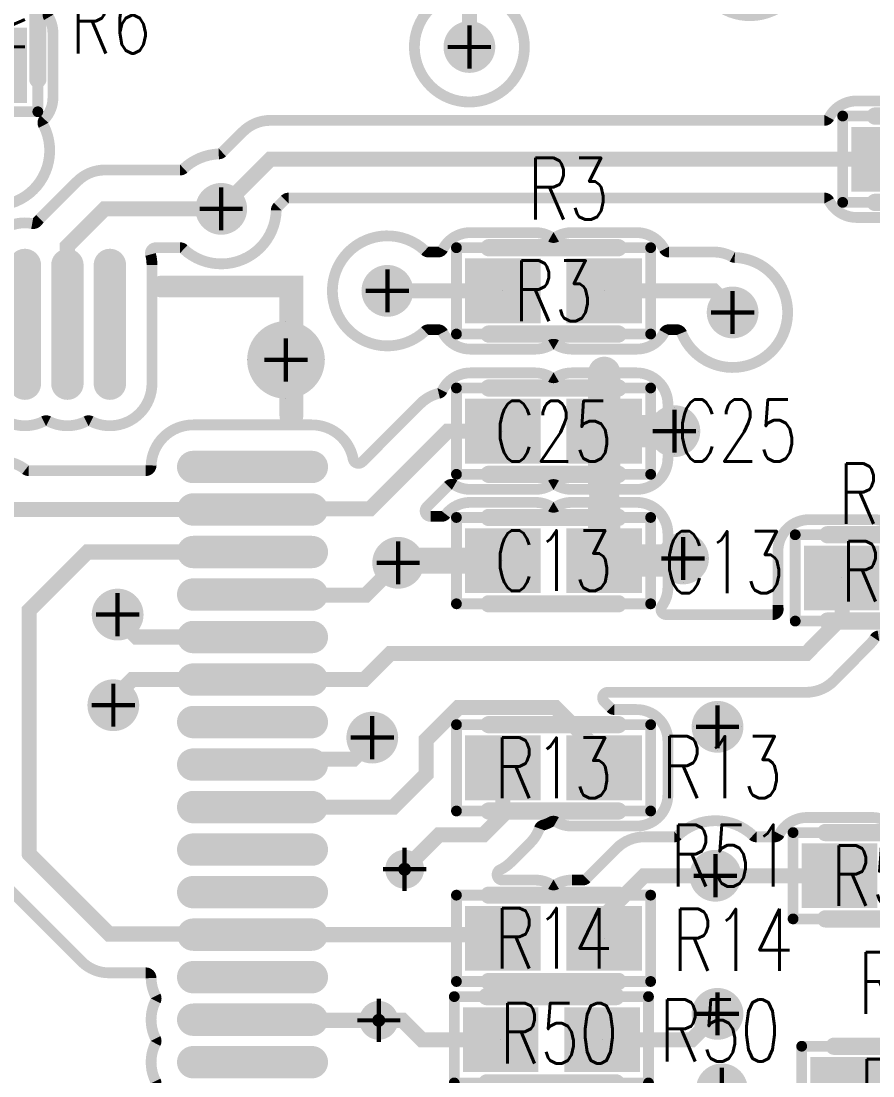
# Model space of a CAD drawing. Extents: x -0.08 to 4.16, y -0.29 to 1.7.
# Drawn here: x 1.9772 to 2.372, y 0.8682 to 1.357 of the extents above; entities that cross this region are included whole.
import ezdxf
from ezdxf.enums import TextEntityAlignment as Align

# ---------------------------------------------------------------- set-up
doc = ezdxf.new("R2010")
doc.units = 0
doc.header["$MEASUREMENT"] = 0
for name, pattern in [('SIG_0', [2, 1, 1]), ('SIG_11', [2, 1, 1]), ('SIG_32', [2, 1, 1]), ('SIG_59', [2, 1, 1]), ('SIG_69', [2, 1, 1]), ('SIG_77', [2, 1, 1]), ('SIG_80', [2, 1, 1]), ('SIG_81', [2, 1, 1]), ('SIG_82', [2, 1, 1]), ('SIG_83', [2, 1, 1]), ('SIG_85', [2, 1, 1]), ('SIG_9', [2, 1, 1]), ('SIG_91', [2, 1, 1]), ('SIG_95', [2, 1, 1]), ('SIG_98', [2, 1, 1]), ('SIG_99', [2, 1, 1])]:
    doc.linetypes.add(name, pattern=pattern)
doc.layers.get('0').update_dxf_attribs({"linetype": 'CONTINUOUS'})
for name, color, linetype in [('DRIL_NPLTE_THRU_01', 34, 'CONTINUOUS'), ('DRIL_NPLTE_THRU_02', 136, 'CONTINUOUS'), ('DRIL_NPLTE_THRU_03', 136, 'CONTINUOUS'), ('DRIL_NPLTE_THRU_04', 146, 'CONTINUOUS'), ('DRIL_NPLTE_THRU_05', 106, 'CONTINUOUS'), ('DRIL_NPLTE_THRU_06', 253, 'CONTINUOUS'), ('DRIL_PLTE_THRU_01', 34, 'CONTINUOUS'), ('DRIL_PLTE_THRU_02', 136, 'CONTINUOUS'), ('DRIL_PLTE_THRU_03', 136, 'CONTINUOUS'), ('DRIL_PLTE_THRU_04', 146, 'CONTINUOUS'), ('DRIL_PLTE_THRU_05', 106, 'CONTINUOUS'), ('DRIL_PLTE_THRU_06', 253, 'CONTINUOUS'), ('DRIL_SYMBOL', 130, 'CONTINUOUS'), ('PADS_BOT', 255, 'CONTINUOUS'), ('PADS_INNER', 43, 'CONTINUOUS'), ('PADS_TOP', 43, 'CONTINUOUS'), ('PADS_XR_121', 2, 'CONTINUOUS'), ('PADS_XR_123', 2, 'CONTINUOUS'), ('PART_NAME_126', 16, 'CONTINUOUS'), ('PART_NAME_127', 1, 'CONTINUOUS'), ('PART_TOP_2DLINE_126', 16, 'CONTINUOUS'), ('PART_TOP_2DLINE_127', 1, 'CONTINUOUS'), ('POUR_OUTLINE_01', 34, 'CONTINUOUS'), ('POUR_PADTHERM_01', 34, 'CONTINUOUS'), ('POUR_VIATHERM_01', 34, 'CONTINUOUS'), ('POUR_VOID_01', 34, 'CONTINUOUS'), ('TRACE_01', 34, 'CONTINUOUS'), ('VIAPTS', 2, 'CONTINUOUS')]:
    doc.layers.add(name, color=color, linetype=linetype)
doc.styles.add('W0$004', font='simplex', dxfattribs={"width": 0.75})
doc.styles.add('W0$005', font='simplex', dxfattribs={"width": 0.75})

# ---------------------------------------------------------------- blocks, each defined once
blk = doc.blocks.new('POUR_VOID_2042')
at = {"layer": 'POUR_VOID_01', "const_width": 0.005}
blk.add_lwpolyline([(16.361, 6.74248, -1.836478), (16.33636, 6.70744, 0.305614), (16.33404, 6.709), (16.3305, 6.709, 0.276983), (16.32829, 6.70768, -0.276982), (16.3155, 6.7), (16.2855, 6.7, -0.131651), (16.27825, 6.70194, 0.267944), (16.27575, 6.70194, -0.131651), (16.2685, 6.7), (16.2385, 6.7, -0.276982), (16.22571, 6.70768, 0.276983), (16.2235, 6.709), (16.21907, 6.709, 0.189554), (16.21737, 6.70833, -2.296198), (16.21737, 6.74567, 0.189554), (16.21907, 6.745), (16.2235, 6.745, 0.276983), (16.22571, 6.74632, -0.276982), (16.2385, 6.754), (16.2685, 6.754, -0.131651), (16.27575, 6.75206, 0.267944), (16.27825, 6.75206, -0.131651), (16.2855, 6.754), (16.3155, 6.754, -0.276982), (16.32829, 6.74632, 0.276983), (16.3305, 6.745), (16.35125, 6.745, -0.125966), (16.3599, 6.74279, 0.115996)], format="xyb", close=True, dxfattribs=at)
blk = doc.blocks.new('POUR_OUTLINE_2041')
at = {"layer": 'POUR_OUTLINE_01', "const_width": 0.005}
for points in [[(16.4475, 6.761), (16.4175, 6.761, -0.276982), (16.40471, 6.76868, 0.276983), (16.4025, 6.77), (16.15424, 6.77, 0.198912), (16.15247, 6.76927), (16.14922, 6.76602, 0.191947), (16.14849, 6.76432, -0.645664), (16.10563, 6.74633, 0.189554), (16.10393, 6.747), (16.0927, 6.747, 0.490309), (16.09028, 6.74387, -0.063251), (16.0909, 6.739), (16.0909, 6.684, -0.557723), (16.06267, 6.66656, 0.23637), (16.06043, 6.66656, -0.236369), (16.04297, 6.66656, 0.23637), (16.04073, 6.66656, -0.236369), (16.02327, 6.66656, 0.23637)], [(16.02125, 6.648, -0.166407), (16.03228, 6.64422, 0.166407), (16.03381, 6.6437), (16.08801, 6.6437, 0.403596), (16.09051, 6.64611, -0.403598), (16.11, 6.6649), (16.165, 6.6649, -0.359148), (16.18414, 6.64911, 0.600994), (16.18837, 6.64782), (16.21527, 6.67473, -0.138272), (16.22379, 6.6795, 0.224272), (16.22546, 6.68084, -0.28709), (16.2385, 6.689), (16.2685, 6.689, -0.131651), (16.27575, 6.68706, 0.267944), (16.27825, 6.68706, -0.131651), (16.2855, 6.689), (16.3155, 6.689, -0.414214), (16.33, 6.6745), (16.33, 6.6495, -0.414214), (16.3155, 6.635), (16.2855, 6.635, -0.131651), (16.27825, 6.63694, 0.267944), (16.27575, 6.63694, -0.131651), (16.2685, 6.635), (16.2385, 6.635, -0.134178), (16.23113, 6.63702, 0.342226), (16.22809, 6.63663), (16.21822, 6.62677, 0.668179), (16.21999, 6.6225), (16.22513, 6.6225, 0.230204), (16.2271, 6.62346, -0.230202), (16.2385, 6.629), (16.2685, 6.629, -0.131651), (16.27575, 6.62706, 0.267944), (16.27825, 6.62706, -0.131651), (16.2855, 6.629), (16.3155, 6.629, -0.414214), (16.33, 6.6145), (16.33, 6.5895, -0.158521), (16.32723, 6.58097, 0.612985), (16.32925, 6.577), (16.37862, 6.577, 0.449186), (16.3811, 6.57979, -0.029485), (16.381, 6.5815), (16.381, 6.6065, -0.414214), (16.3955, 6.621), (16.4255, 6.621, -0.131651), (16.43275, 6.61906, 0.267944)]]:
    blk.add_lwpolyline(points, format="xyb", dxfattribs=at)
blk.add_blockref('POUR_VOID_2042', (0, 0))
blk = doc.blocks.new('POUR_OUTLINE_2040')
at = {"layer": 'POUR_OUTLINE_01', "const_width": 0.005}
blk.add_lwpolyline([(16.47609, 6.48225, 0.791591), (16.47865, 6.48639), (16.44477, 6.52027, -0.198912), (16.4395, 6.533), (16.4395, 6.56541, 0.320694), (16.43781, 6.56778, -0.04857), (16.43525, 6.56894, 0.267944), (16.43275, 6.56894, -0.095299), (16.42757, 6.56715, 0.215625), (16.42584, 6.56604, -0.050169), (16.42358, 6.56323), (16.40695, 6.54636, -0.200769), (16.39413, 6.541), (16.30224, 6.541, 0.668179), (16.30047, 6.53673), (16.30347, 6.53373, 0.198912), (16.30524, 6.533), (16.3155, 6.533, -0.414214), (16.33, 6.5185), (16.33, 6.4935, -0.414214), (16.3155, 6.479), (16.2855, 6.479, -0.131651), (16.27825, 6.48094, 0.267944), (16.27575, 6.48094, -0.067287), (16.27216, 6.47947, 0.247373), (16.27043, 6.4779, -0.11031), (16.26623, 6.47127), (16.25723, 6.46227, -0.085194), (16.25226, 6.45876, 0.798847), (16.25333, 6.454), (16.2685, 6.454, -0.131651), (16.27575, 6.45206, 0.267944), (16.27825, 6.45206, -0.131651), (16.2855, 6.454), (16.29051, 6.454, 0.198912), (16.29228, 6.45473), (16.30627, 6.46873, -0.198912), (16.319, 6.474), (16.33293, 6.474, 0.189554), (16.33463, 6.47467, -0.39324), (16.36937, 6.47467, 0.189554), (16.37107, 6.474), (16.3795, 6.474, 0.276983), (16.38171, 6.47532, -0.276982), (16.3945, 6.483), (16.4245, 6.483, -0.131651), (16.43175, 6.48106, 0.267944), (16.43425, 6.48106, -0.131651), (16.4415, 6.483), (16.4715, 6.483, -0.080719)], format="xyb", close=True, dxfattribs=at)
blk = doc.blocks.new('POUR_OUTLINE_2031')
at = {"layer": 'POUR_OUTLINE_01', "const_width": 0.005}
blk.add_lwpolyline([(16.09256, 6.35863, 0.23637), (16.09256, 6.36087, -0.236369), (16.09256, 6.37833, 0.23637), (16.09256, 6.38057, -0.236369), (16.09256, 6.39803, 0.23637), (16.09256, 6.40027, -0.11082), (16.0905, 6.40856, 0.407568), (16.08801, 6.411), (16.071, 6.411, -0.198912), (16.05827, 6.41627), (16.02127, 6.45327, -0.198912), (16.016, 6.466), (16.016, 6.55093, 0.681291), (16.01167, 6.55263, -0.674773), (15.9675, 6.56954, 0.408989), (15.965, 6.572), (15.83235, 6.572, -0.198912), (15.81962, 6.57727), (15.79817, 6.59873, 0.668179)], format="xyb", dxfattribs=at)
blk = doc.blocks.new('POUR_OUTLINE_2008')
at = {"layer": 'POUR_OUTLINE_01', "const_width": 0.005}
for points in [[(16.35063, 6.89867, -2.296198), (16.35063, 6.86133, 0.189554)], [(16.25667, 6.85737, -2.296198), (16.21933, 6.85737, 0.189554)], [(16.04306, 6.85625, 0.267944), (16.04306, 6.85375, -0.131651), (16.045, 6.8465), (16.045, 6.8165, -0.191071), (16.04106, 6.80656, 0.318089), (16.04066, 6.8037, -1.641885), (15.99534, 6.8037, 0.318089), (15.99494, 6.80656, -0.191071), (15.991, 6.8165), (15.991, 6.8465, -0.131651), (15.99294, 6.85375, 0.267944), (15.99294, 6.85625, -0.131651)], [(16.02327, 6.75644, -0.161066), (16.03539, 6.7582, 0.271549), (16.03776, 6.75908, -0.025169), (16.03897, 6.76043), (16.05627, 6.77773, -0.198912), (16.069, 6.783), (16.10393, 6.783, 0.189554), (16.10563, 6.78367, -0.177827), (16.12184, 6.79047, 0.187144), (16.1235, 6.7912), (16.13302, 6.80073, -0.198912), (16.14575, 6.806), (16.4025, 6.806, 0.276983), (16.40471, 6.80732, -0.276982), (16.4175, 6.815), (16.4475, 6.815, -0.131651)]]:
    blk.add_lwpolyline(points, format="xyb", dxfattribs=at)
blk = doc.blocks.new('POUR_VIATHERM_2215')
at = {"layer": 'POUR_VIATHERM_01'}
for points in [[(16.353, 6.536), (16.353, 6.536)], [(16.342, 6.525), (16.342, 6.525)], [(16.364, 6.525), (16.364, 6.525)], [(16.353, 6.514), (16.353, 6.514)]]:
    blk.add_lwpolyline(points, dxfattribs=at)
blk = doc.blocks.new('POUR_VIATHERM_2213')
at = {"layer": 'POUR_VIATHERM_01'}
for points in [[(16.333, 6.673), (16.333, 6.673)], [(16.344, 6.662), (16.344, 6.662)], [(16.333, 6.651), (16.333, 6.651)]]:
    blk.add_lwpolyline(points, dxfattribs=at)
blk = doc.blocks.new('POUR_VIATHERM_2214')
at = {"layer": 'POUR_VIATHERM_01'}
for points in [[(16.337, 6.614), (16.337, 6.614)], [(16.348, 6.603), (16.348, 6.603)], [(16.337, 6.592), (16.337, 6.592)]]:
    blk.add_lwpolyline(points, dxfattribs=at)
blk = doc.blocks.new('POUR_PADTHERM_2217')
at = {"layer": 'POUR_PADTHERM_01', "const_width": 0.0075}
for points in [[(16.29675, 6.689), (16.29675, 6.6745, 1), (16.30425, 6.6745), (16.30425, 6.689, 1), (16.29675, 6.689)], [(16.33, 6.66575), (16.3155, 6.66575, 1), (16.3155, 6.65825), (16.33, 6.65825, 1), (16.33, 6.66575)], [(16.30425, 6.635), (16.30425, 6.6495, 1), (16.29675, 6.6495), (16.29675, 6.635, 1), (16.30425, 6.635)]]:
    blk.add_lwpolyline(points, format="xyb", dxfattribs=at)
blk = doc.blocks.new('POUR_VIATHERM_2218')
at = {"layer": 'POUR_VIATHERM_01'}
for points in [[(16.153, 6.713), (16.153, 6.713)], [(16.135, 6.695), (16.135, 6.695)], [(16.171, 6.695), (16.171, 6.695)], [(16.153, 6.677), (16.153, 6.677)]]:
    blk.add_lwpolyline(points, dxfattribs=at)
blk = doc.blocks.new('POUR_PADTHERM_2372')
at = {"layer": 'POUR_PADTHERM_01', "const_width": 0.0075}
for points in [[(16.29675, 6.629), (16.29675, 6.6145, 1), (16.30425, 6.6145), (16.30425, 6.629, 1), (16.29675, 6.629)], [(16.33, 6.60575), (16.3155, 6.60575, 1), (16.3155, 6.59825), (16.33, 6.59825, 1), (16.33, 6.60575)]]:
    blk.add_lwpolyline(points, format="xyb", dxfattribs=at)
blk = doc.blocks.new('POUR_HEADER_1')
for name in ['POUR_OUTLINE_2008', 'POUR_OUTLINE_2041', 'POUR_VIATHERM_2218', 'POUR_PADTHERM_2217', 'POUR_VIATHERM_2213', 'POUR_OUTLINE_2031', 'POUR_PADTHERM_2372', 'POUR_VIATHERM_2214', 'POUR_OUTLINE_2040', 'POUR_VIATHERM_2215']:
    blk.add_blockref(name, (-17.378, -6.845))
blk = doc.blocks.new('SMOOTH_0$008')
at = {"const_width": 0.004}
blk.add_lwpolyline([(-0.002, 0, 1), (0.002, 0, 1)], format="xyb", close=True, dxfattribs=at)
blk = doc.blocks.new('SMOOTH_0$005')
at = {"const_width": 0.0025}
blk.add_lwpolyline([(-0.00125, 0, 1), (0.00125, 0, 1)], format="xyb", close=True, dxfattribs=at)
blk = doc.blocks.new('PART_BODY_TOP_66')
at = {"layer": 'PART_TOP_2DLINE_126', "const_width": 0.008}
for points in [[(-0.03, 0.02), (0.03, 0.02)], [(-0.03, -0.02), (0.03, -0.02)]]:
    blk.add_lwpolyline(points, dxfattribs=at)
at = {"layer": 'PART_TOP_2DLINE_127', "const_width": 0.005}
for points in [[(-0.045, 0.02), (0.045, 0.02)], [(-0.045, 0.02), (-0.045, -0.02)], [(0.045, 0.02), (0.045, -0.02)], [(-0.045, -0.02), (0.045, -0.02)]]:
    blk.add_lwpolyline(points, dxfattribs=at)
at = {"layer": 'PART_TOP_2DLINE_126'}
for p in [(-0.03, 0.02), (0.03, 0.02), (-0.03, -0.02), (0.03, -0.02)]:
    blk.add_blockref('SMOOTH_0$008', p, dxfattribs=at)
at = {"layer": 'PART_TOP_2DLINE_127'}
for p in [(-0.045, 0.02), (-0.045, 0.02), (0.045, 0.02), (0.045, 0.02), (-0.045, -0.02), (-0.045, -0.02), (0.045, -0.02), (0.045, -0.02)]:
    blk.add_blockref('SMOOTH_0$005', p, dxfattribs=at)
blk = doc.blocks.new('DRIL_HOLE_0')
blk.add_lwpolyline([(0, 0, 1), (0, 0, 1)], format="xyb", close=True)
blk = doc.blocks.new('PAD_0')
blk.add_lwpolyline([(0, 0), (0, 0)])
blk = doc.blocks.new('PAD_16')
at = {"const_width": 0.03}
blk.add_lwpolyline([(-0.0175, 0), (0.0175, 0)], dxfattribs=at)
blk = doc.blocks.new('PAD_17')
at = {"const_width": 0.025}
blk.add_lwpolyline([(-0.015, 0), (0.015, 0)], dxfattribs=at)
blk = doc.blocks.new('STK_TOP_68')
at = {"layer": 'DRIL_NPLTE_THRU_01'}
blk.add_blockref('DRIL_HOLE_0', (0, 0), dxfattribs=at)
at = {"layer": 'DRIL_NPLTE_THRU_02'}
blk.add_blockref('DRIL_HOLE_0', (0, 0), dxfattribs=at)
at = {"layer": 'DRIL_NPLTE_THRU_03'}
blk.add_blockref('DRIL_HOLE_0', (0, 0), dxfattribs=at)
at = {"layer": 'DRIL_NPLTE_THRU_04'}
blk.add_blockref('DRIL_HOLE_0', (0, 0), dxfattribs=at)
at = {"layer": 'DRIL_NPLTE_THRU_05'}
blk.add_blockref('DRIL_HOLE_0', (0, 0), dxfattribs=at)
at = {"layer": 'DRIL_NPLTE_THRU_06'}
blk.add_blockref('DRIL_HOLE_0', (0, 0), dxfattribs=at)
at = {"layer": 'PADS_BOT'}
blk.add_blockref('PAD_0', (0, 0), dxfattribs=at)
at = {"layer": 'PADS_INNER'}
blk.add_blockref('PAD_0', (0, 0), dxfattribs=at)
at = {"layer": 'PADS_TOP'}
blk.add_blockref('PAD_17', (0, 0), dxfattribs=at)
at = {"layer": 'PADS_XR_121'}
blk.add_blockref('PAD_16', (0, 0), dxfattribs=at)
at = {"layer": 'PADS_XR_123'}
blk.add_blockref('PAD_17', (0, 0), dxfattribs=at)
blk = doc.blocks.new('SYM_TOP_16')
for name, p in [('PART_BODY_TOP_66', (0, 0)), ('STK_TOP_68', (-0.0235, 0)), ('STK_TOP_68', (0.0235, 0))]:
    blk.add_blockref(name, p)
blk = doc.blocks.new('PART_TOP_7')
blk.add_blockref('SYM_TOP_16', (0, 0))
at = {"layer": 'PART_NAME_126', "style": 'W0$005', "width": 0.75}
blk.add_text('C13', height=0.02863, rotation=180, dxfattribs=at).set_placement((-0.051, 0.015))
at = {"layer": 'PART_NAME_127', "style": 'W0$004', "width": 0.75}
blk.add_text('C13', height=0.028, rotation=180, dxfattribs=at).set_placement((0, 0), align=Align.MIDDLE_CENTER)
blk = doc.blocks.new('PART_TOP_20')
blk.add_blockref('SYM_TOP_16', (0, 0))
at = {"layer": 'PART_NAME_126', "style": 'W0$005', "width": 0.75}
blk.add_text('C25', height=0.02863, rotation=180, dxfattribs=at).set_placement((-0.057, 0.014))
at = {"layer": 'PART_NAME_127', "style": 'W0$004', "width": 0.75}
blk.add_text('C25', height=0.028, rotation=180, dxfattribs=at).set_placement((0, 0), align=Align.MIDDLE_CENTER)
blk = doc.blocks.new('PART_BODY_TOP_76')
at = {"layer": 'PART_TOP_2DLINE_126', "const_width": 0.008}
for points in [[(-0.03, 0.02), (0.03, 0.02)], [(-0.03, -0.02), (0.03, -0.02)]]:
    blk.add_lwpolyline(points, dxfattribs=at)
at = {"layer": 'PART_TOP_2DLINE_127', "const_width": 0.005}
for points in [[(-0.045, 0.02), (0.045, 0.02)], [(-0.045, 0.02), (-0.045, -0.02)], [(0.045, 0.02), (0.045, -0.02)], [(-0.045, -0.02), (0.045, -0.02)]]:
    blk.add_lwpolyline(points, dxfattribs=at)
at = {"layer": 'PART_TOP_2DLINE_126'}
for p in [(-0.03, 0.02), (0.03, 0.02), (-0.03, -0.02), (0.03, -0.02)]:
    blk.add_blockref('SMOOTH_0$008', p, dxfattribs=at)
at = {"layer": 'PART_TOP_2DLINE_127'}
for p in [(-0.045, 0.02), (-0.045, 0.02), (0.045, 0.02), (0.045, 0.02), (-0.045, -0.02), (-0.045, -0.02), (0.045, -0.02), (0.045, -0.02)]:
    blk.add_blockref('SMOOTH_0$005', p, dxfattribs=at)
blk = doc.blocks.new('SYM_TOP_26')
for name, p in [('PART_BODY_TOP_76', (0, 0)), ('STK_TOP_68', (-0.0235, 0)), ('STK_TOP_68', (0.0235, 0))]:
    blk.add_blockref(name, p)
blk = doc.blocks.new('PART_TOP_55')
blk.add_blockref('SYM_TOP_26', (0, 0))
at = {"layer": 'PART_NAME_126', "style": 'W0$005', "width": 0.75}
blk.add_text('R13', height=0.02863, dxfattribs=at).set_placement((0.05, -0.014))
at = {"layer": 'PART_NAME_127', "style": 'W0$005', "width": 0.75}
blk.add_text('R13', height=0.028, dxfattribs=at).set_placement((0, 0), align=Align.MIDDLE_CENTER)
blk = doc.blocks.new('PART_TOP_56')
blk.add_blockref('SYM_TOP_26', (0, 0))
at = {"layer": 'PART_NAME_126', "style": 'W0$005', "width": 0.75}
blk.add_text('R14', height=0.02863, rotation=180, dxfattribs=at).set_placement((-0.055, 0.015))
at = {"layer": 'PART_NAME_127', "style": 'W0$005', "width": 0.75}
blk.add_text('R14', height=0.028, rotation=180, dxfattribs=at).set_placement((0, 0), align=Align.MIDDLE_CENTER)
blk = doc.blocks.new('PART_TOP_67')
blk.add_blockref('SYM_TOP_26', (0, 0))
at = {"layer": 'PART_NAME_126', "style": 'W0$005', "width": 0.75}
blk.add_text('R3', height=0.02863, dxfattribs=at).set_placement((-0.012, 0.033))
at = {"layer": 'PART_NAME_127', "style": 'W0$005', "width": 0.75}
blk.add_text('R3', height=0.028, dxfattribs=at).set_placement((0, 0), align=Align.MIDDLE_CENTER)
blk = doc.blocks.new('PART_TOP_84')
blk.add_blockref('SYM_TOP_26', (0, 0))
at = {"layer": 'PART_NAME_126', "style": 'W0$005', "width": 0.75}
blk.add_text('R5', height=0.02863, dxfattribs=at).set_placement((-0.019, 0.035))
at = {"layer": 'PART_NAME_127', "style": 'W0$005', "width": 0.75}
blk.add_text('R5', height=0.028, dxfattribs=at).set_placement((0, 0), align=Align.MIDDLE_CENTER)
blk = doc.blocks.new('PART_TOP_85')
blk.add_blockref('SYM_TOP_26', (0, 0))
at = {"layer": 'PART_NAME_126', "style": 'W0$005', "width": 0.75}
blk.add_text('R6', height=0.02863, rotation=270, dxfattribs=at).set_placement((-0.018, -0.035))
at = {"layer": 'PART_NAME_127', "style": 'W0$005', "width": 0.75}
blk.add_text('R6', height=0.028, dxfattribs=at).set_placement((0, 0), align=Align.MIDDLE_CENTER)
blk = doc.blocks.new('SMOOTH_0$01')
at = {"const_width": 0.005}
blk.add_lwpolyline([(-0.0025, 0, 1), (0.0025, 0, 1)], format="xyb", close=True, dxfattribs=at)
blk = doc.blocks.new('PART_BODY_TOP_79')
at = {"layer": 'PART_TOP_2DLINE_126', "const_width": 0.01}
blk.add_lwpolyline([(-0.32, -0.26), (-0.32, -0.32), (-0.26, -0.32)], dxfattribs=at)
at = {"layer": 'PART_TOP_2DLINE_127', "const_width": 0.01}
blk.add_lwpolyline([(-0.321, -0.26), (-0.321, -0.32), (-0.261, -0.32)], dxfattribs=at)
at = {"layer": 'PART_TOP_2DLINE_126'}
for p in [(-0.32, -0.26), (-0.32, -0.32), (-0.26, -0.32)]:
    blk.add_blockref('SMOOTH_0$01', p, dxfattribs=at)
at = {"layer": 'PART_TOP_2DLINE_127'}
for p in [(-0.321, -0.26), (-0.321, -0.32), (-0.261, -0.32)]:
    blk.add_blockref('SMOOTH_0$01', p, dxfattribs=at)
blk = doc.blocks.new('PAD_5')
blk.add_lwpolyline([(0, 0, 1), (0, 0, 1)], format="xyb", close=True)
blk = doc.blocks.new('PAD_45')
at = {"const_width": 0.0075}
blk.add_lwpolyline([(-0.0275, -0.00375), (0.0275, -0.00375, 1), (0.0275, 0.00375), (-0.0275, 0.00375, 1)], format="xyb", close=True, dxfattribs=at)
blk = doc.blocks.new('PAD_46')
at = {"const_width": 0.005}
blk.add_lwpolyline([(-0.0275, -0.0025), (0.0275, -0.0025, 1), (0.0275, 0.0025), (-0.0275, 0.0025, 1)], format="xyb", close=True, dxfattribs=at)
blk = doc.blocks.new('STK_TOP_227')
at = {"layer": 'DRIL_PLTE_THRU_01'}
blk.add_blockref('DRIL_HOLE_0', (0, 0), dxfattribs=at)
at = {"layer": 'DRIL_PLTE_THRU_02'}
blk.add_blockref('DRIL_HOLE_0', (0, 0), dxfattribs=at)
at = {"layer": 'DRIL_PLTE_THRU_03'}
blk.add_blockref('DRIL_HOLE_0', (0, 0), dxfattribs=at)
at = {"layer": 'DRIL_PLTE_THRU_04'}
blk.add_blockref('DRIL_HOLE_0', (0, 0), dxfattribs=at)
at = {"layer": 'DRIL_PLTE_THRU_05'}
blk.add_blockref('DRIL_HOLE_0', (0, 0), dxfattribs=at)
at = {"layer": 'DRIL_PLTE_THRU_06'}
blk.add_blockref('DRIL_HOLE_0', (0, 0), dxfattribs=at)
at = {"layer": 'PADS_BOT'}
blk.add_blockref('PAD_5', (0, 0), dxfattribs=at)
at = {"layer": 'PADS_INNER'}
blk.add_blockref('PAD_5', (0, 0), dxfattribs=at)
at = {"layer": 'PADS_TOP'}
blk.add_blockref('PAD_46', (0, 0), dxfattribs=at)
at = {"layer": 'PADS_XR_121'}
blk.add_blockref('PAD_45', (0, 0), dxfattribs=at)
at = {"layer": 'PADS_XR_123'}
blk.add_blockref('PAD_46', (0, 0), dxfattribs=at)
blk = doc.blocks.new('STK_TOP_226')
at = {"layer": 'DRIL_PLTE_THRU_01'}
blk.add_blockref('DRIL_HOLE_0', (0, 0), dxfattribs=at)
at = {"layer": 'DRIL_PLTE_THRU_02'}
blk.add_blockref('DRIL_HOLE_0', (0, 0), dxfattribs=at)
at = {"layer": 'DRIL_PLTE_THRU_03'}
blk.add_blockref('DRIL_HOLE_0', (0, 0), dxfattribs=at)
at = {"layer": 'DRIL_PLTE_THRU_04'}
blk.add_blockref('DRIL_HOLE_0', (0, 0), dxfattribs=at)
at = {"layer": 'DRIL_PLTE_THRU_05'}
blk.add_blockref('DRIL_HOLE_0', (0, 0), dxfattribs=at)
at = {"layer": 'DRIL_PLTE_THRU_06'}
blk.add_blockref('DRIL_HOLE_0', (0, 0), dxfattribs=at)
at = {"layer": 'PADS_BOT'}
blk.add_blockref('PAD_5', (0, 0), dxfattribs=at)
at = {"layer": 'PADS_INNER'}
blk.add_blockref('PAD_5', (0, 0), dxfattribs=at)
at = {"layer": 'PADS_TOP', "rotation": 90}
blk.add_blockref('PAD_46', (0, 0), dxfattribs=at)
at = {"layer": 'PADS_XR_121', "rotation": 90}
blk.add_blockref('PAD_45', (0, 0), dxfattribs=at)
at = {"layer": 'PADS_XR_123', "rotation": 90}
blk.add_blockref('PAD_46', (0, 0), dxfattribs=at)
blk = doc.blocks.new('SYM_TOP_29')
for name, p in [('PART_BODY_TOP_79', (0, 0)), ('STK_TOP_227', (-0.3025, 0.0394)), ('STK_TOP_227', (-0.3025, 0.0197)), ('STK_TOP_227', (-0.3025, 0)), ('STK_TOP_227', (-0.3025, -0.0197)), ('STK_TOP_227', (-0.3025, -0.0394)), ('STK_TOP_227', (-0.3025, -0.0591)), ('STK_TOP_227', (-0.3025, -0.0788)), ('STK_TOP_227', (-0.3025, -0.0985)), ('STK_TOP_227', (-0.3025, -0.1182)), ('STK_TOP_227', (-0.3025, -0.1379)), ('STK_TOP_227', (-0.3025, -0.1576)), ('STK_TOP_227', (-0.3025, -0.1773)), ('STK_TOP_227', (-0.3025, -0.197)), ('STK_TOP_227', (-0.3025, -0.2167)), ('STK_TOP_227', (-0.3025, -0.2364)), ('STK_TOP_226', (-0.2364, -0.3025)), ('STK_TOP_226', (-0.2167, -0.3025)), ('STK_TOP_226', (-0.197, -0.3025))]:
    blk.add_blockref(name, p)
blk = doc.blocks.new('PART_TOP_89')
blk.add_blockref('SYM_TOP_29', (0, 0))
blk = doc.blocks.new('PART_TOP_123')
blk.add_blockref('SYM_TOP_26', (0, 0))
at = {"layer": 'PART_NAME_126', "style": 'W0$005', "width": 0.75}
blk.add_text('R48', height=0.028, dxfattribs=at).set_placement((-0.025, 0.025))
at = {"layer": 'PART_NAME_127', "style": 'W0$005', "width": 0.75}
blk.add_text('R48', height=0.028, dxfattribs=at).set_placement((0.0035, 0.003), align=Align.MIDDLE_CENTER)
blk = doc.blocks.new('PART_TOP_128')
blk.add_blockref('SYM_TOP_26', (0, 0))
at = {"layer": 'PART_NAME_126', "style": 'W0$005', "width": 0.75}
blk.add_text('R49', height=0.028, dxfattribs=at).set_placement((-0.03, 0.028))
at = {"layer": 'PART_NAME_127', "style": 'W0$005', "width": 0.75}
blk.add_text('R49', height=0.028, dxfattribs=at).set_placement((0.0045, 0.002), align=Align.MIDDLE_CENTER)
blk = doc.blocks.new('PART_TOP_131')
blk.add_blockref('SYM_TOP_26', (0, 0))
at = {"layer": 'PART_NAME_126', "style": 'W0$005', "width": 0.75}
blk.add_text('R51', height=0.02863, rotation=180, dxfattribs=at).set_placement((0.102, 0.005))
at = {"layer": 'PART_NAME_127', "style": 'W0$005', "width": 0.75}
blk.add_text('R51', height=0.028, rotation=180, dxfattribs=at).set_placement((0, 0), align=Align.MIDDLE_CENTER)
blk = doc.blocks.new('PART_TOP_132')
blk.add_blockref('SYM_TOP_26', (0, 0))
at = {"layer": 'PART_NAME_126', "style": 'W0$005', "width": 0.75}
blk.add_text('R50', height=0.02863, dxfattribs=at).set_placement((0.05, -0.01))
at = {"layer": 'PART_NAME_127', "style": 'W0$005', "width": 0.75}
blk.add_text('R50', height=0.028, dxfattribs=at).set_placement((0.0035, 0.003), align=Align.MIDDLE_CENTER)
blk = doc.blocks.new('SMOOTH_0$007')
at = {"const_width": 0.0035}
blk.add_lwpolyline([(-0.00175, 0, 1), (0.00175, 0, 1)], format="xyb", close=True, dxfattribs=at)
blk = doc.blocks.new('SMOOTH_0$012')
at = {"const_width": 0.006}
blk.add_lwpolyline([(-0.003, 0, 1), (0.003, 0, 1)], format="xyb", close=True, dxfattribs=at)
blk = doc.blocks.new('DRIL_SYMBOL_0$008')
at = {"layer": 'DRIL_SYMBOL', "const_width": 0.002}
for points in [[(0, -0.01), (0, 0.01)], [(-0.01, 0), (0.01, 0)]]:
    blk.add_lwpolyline(points, dxfattribs=at)
blk = doc.blocks.new('DRIL_HOLE_0$008')
at = {"const_width": 0.004}
blk.add_lwpolyline([(-0.002, 0, 1), (0.002, 0, 1)], format="xyb", close=True, dxfattribs=at)
blk.add_blockref('DRIL_SYMBOL_0$008', (0, 0))
blk = doc.blocks.new('PAD_79')
at = {"const_width": 0.012}
blk.add_lwpolyline([(0, -0.006, 1), (0, 0.006, 1)], format="xyb", close=True, dxfattribs=at)
blk = doc.blocks.new('PAD_80')
at = {"const_width": 0.011}
blk.add_lwpolyline([(0, -0.0055, 1), (0, 0.0055, 1)], format="xyb", close=True, dxfattribs=at)
blk = doc.blocks.new('STK_TOP_129')
at = {"layer": 'DRIL_PLTE_THRU_01'}
blk.add_blockref('DRIL_HOLE_0$008', (0, 0), dxfattribs=at)
at = {"layer": 'DRIL_PLTE_THRU_02'}
blk.add_blockref('DRIL_HOLE_0$008', (0, 0), dxfattribs=at)
at = {"layer": 'DRIL_PLTE_THRU_03'}
blk.add_blockref('DRIL_HOLE_0$008', (0, 0), dxfattribs=at)
at = {"layer": 'DRIL_PLTE_THRU_04'}
blk.add_blockref('DRIL_HOLE_0$008', (0, 0), dxfattribs=at)
at = {"layer": 'DRIL_PLTE_THRU_05'}
blk.add_blockref('DRIL_HOLE_0$008', (0, 0), dxfattribs=at)
at = {"layer": 'DRIL_PLTE_THRU_06'}
blk.add_blockref('DRIL_HOLE_0$008', (0, 0), dxfattribs=at)
at = {"layer": 'PADS_BOT'}
blk.add_blockref('PAD_79', (0, 0), dxfattribs=at)
at = {"layer": 'PADS_INNER'}
blk.add_blockref('PAD_79', (0, 0), dxfattribs=at)
at = {"layer": 'PADS_TOP'}
blk.add_blockref('PAD_80', (0, 0), dxfattribs=at)
blk = doc.blocks.new('SYM_TOP_11')
blk.add_blockref('STK_TOP_129', (0, 0))
blk = doc.blocks.new('DRIL_SYMBOL_0$018')
at = {"layer": 'DRIL_SYMBOL', "const_width": 0.002}
for points in [[(0, -0.01), (0, 0.01)], [(-0.01, 0), (0.01, 0)]]:
    blk.add_lwpolyline(points, dxfattribs=at)
blk = doc.blocks.new('DRIL_HOLE_0$018')
at = {"const_width": 0.009}
blk.add_lwpolyline([(-0.0045, 0, 1), (0.0045, 0, 1)], format="xyb", close=True, dxfattribs=at)
blk.add_blockref('DRIL_SYMBOL_0$018', (0, 0))
blk = doc.blocks.new('PAD_54')
at = {"const_width": 0.018}
blk.add_lwpolyline([(0, -0.009, 1), (0, 0.009, 1)], format="xyb", close=True, dxfattribs=at)
blk = doc.blocks.new('STK_TOP_10')
at = {"layer": 'DRIL_PLTE_THRU_01'}
blk.add_blockref('DRIL_HOLE_0$018', (0, 0), dxfattribs=at)
at = {"layer": 'DRIL_PLTE_THRU_02'}
blk.add_blockref('DRIL_HOLE_0$018', (0, 0), dxfattribs=at)
at = {"layer": 'DRIL_PLTE_THRU_03'}
blk.add_blockref('DRIL_HOLE_0$018', (0, 0), dxfattribs=at)
at = {"layer": 'DRIL_PLTE_THRU_04'}
blk.add_blockref('DRIL_HOLE_0$018', (0, 0), dxfattribs=at)
at = {"layer": 'DRIL_PLTE_THRU_05'}
blk.add_blockref('DRIL_HOLE_0$018', (0, 0), dxfattribs=at)
at = {"layer": 'DRIL_PLTE_THRU_06'}
blk.add_blockref('DRIL_HOLE_0$018', (0, 0), dxfattribs=at)
at = {"layer": 'PADS_BOT'}
blk.add_blockref('PAD_54', (0, 0), dxfattribs=at)
at = {"layer": 'PADS_INNER'}
blk.add_blockref('PAD_54', (0, 0), dxfattribs=at)
at = {"layer": 'PADS_TOP'}
blk.add_blockref('PAD_54', (0, 0), dxfattribs=at)
blk = doc.blocks.new('SYM_TOP_10')
blk.add_blockref('STK_TOP_10', (0, 0))
blk = doc.blocks.new('DRIL_SYMBOL_0$006')
at = {"layer": 'DRIL_SYMBOL', "const_width": 0.002}
for points in [[(0, -0.01), (0, 0.01)], [(-0.01, 0), (0.01, 0)]]:
    blk.add_lwpolyline(points, dxfattribs=at)
blk = doc.blocks.new('DRIL_HOLE_0$006')
at = {"const_width": 0.003}
blk.add_lwpolyline([(-0.0015, 0, 1), (0.0015, 0, 1)], format="xyb", close=True, dxfattribs=at)
blk.add_blockref('DRIL_SYMBOL_0$006', (0, 0))
blk = doc.blocks.new('PAD_77')
at = {"const_width": 0.009}
blk.add_lwpolyline([(0, -0.0045, 1), (0, 0.0045, 1)], format="xyb", close=True, dxfattribs=at)
blk = doc.blocks.new('PAD_78')
at = {"const_width": 0.008}
blk.add_lwpolyline([(0, -0.004, 1), (0, 0.004, 1)], format="xyb", close=True, dxfattribs=at)
blk = doc.blocks.new('STK_TOP_229')
at = {"layer": 'DRIL_PLTE_THRU_01'}
blk.add_blockref('DRIL_HOLE_0$006', (0, 0), dxfattribs=at)
at = {"layer": 'DRIL_PLTE_THRU_02'}
blk.add_blockref('DRIL_HOLE_0$006', (0, 0), dxfattribs=at)
at = {"layer": 'DRIL_PLTE_THRU_03'}
blk.add_blockref('DRIL_HOLE_0$006', (0, 0), dxfattribs=at)
at = {"layer": 'DRIL_PLTE_THRU_04'}
blk.add_blockref('DRIL_HOLE_0$006', (0, 0), dxfattribs=at)
at = {"layer": 'DRIL_PLTE_THRU_05'}
blk.add_blockref('DRIL_HOLE_0$006', (0, 0), dxfattribs=at)
at = {"layer": 'DRIL_PLTE_THRU_06'}
blk.add_blockref('DRIL_HOLE_0$006', (0, 0), dxfattribs=at)
at = {"layer": 'PADS_BOT'}
blk.add_blockref('PAD_77', (0, 0), dxfattribs=at)
at = {"layer": 'PADS_INNER'}
blk.add_blockref('PAD_77', (0, 0), dxfattribs=at)
at = {"layer": 'PADS_TOP'}
blk.add_blockref('PAD_78', (0, 0), dxfattribs=at)
blk = doc.blocks.new('SYM_TOP_12')
blk.add_blockref('STK_TOP_229', (0, 0))

msp = doc.modelspace()

# ---------------------------------------------------------------- linework, layer by layer
at = {"layer": 'TRACE_01', "linetype": 'SIG_59', "const_width": 0.007}
msp.add_lwpolyline([(1.834, 1.3855), (1.834, 1.41325), (1.87075, 1.45), (2.14825, 1.45), (2.185, 1.41325), (2.185, 1.345)], dxfattribs=at)
at = {"layer": 'TRACE_01', "linetype": 'SIG_69', "const_width": 0.007}
for points in [[(2.07, 1.27), (2.07, 1.27025), (2.09275, 1.293), (2.3795, 1.293)], [(1.9987, 1.2165), (1.9987, 1.2527), (2.016, 1.27), (2.07, 1.27)]]:
    msp.add_lwpolyline(points, dxfattribs=at)
at = {"layer": 'TRACE_01', "linetype": 'SIG_83', "const_width": 0.007}
msp.add_lwpolyline([(2.147, 1.232), (2.2005, 1.232)], dxfattribs=at)
at = {"layer": 'TRACE_01', "linetype": 'SIG_32', "const_width": 0.007}
msp.add_lwpolyline([(2.2475, 1.232), (2.29825, 1.232), (2.307, 1.22325), (2.307, 1.222)], dxfattribs=at)
at = {"layer": 'TRACE_01', "linetype": 'SIG_11', "const_width": 0.012}
for points in [[(2.2475, 1.167), (2.28, 1.167)], [(2.2475, 1.107), (2.2485, 1.108), (2.284, 1.108)]]:
    msp.add_lwpolyline(points, dxfattribs=at)
at = {"layer": 'TRACE_01', "linetype": 'SIG_0', "const_width": 0.007}
for points in [[(2.0845, 1.1307), (2.0848, 1.131), (2.139, 1.131), (2.175, 1.167), (2.2005, 1.167)], [(1.905, 1.135), (1.96825, 1.135), (1.97, 1.13325), (1.97, 1.13245), (1.97175, 1.1307), (2.0845, 1.1307)]]:
    msp.add_lwpolyline(points, dxfattribs=at)
at = {"layer": 'TRACE_01', "linetype": 'SIG_81', "const_width": 0.007}
for points in [[(1.981, 0.971), (1.981, 1.084), (2.008, 1.111), (2.0845, 1.111)], [(1.981, 0.971), (2.018, 0.934), (2.0842, 0.934), (2.0845, 0.9337)], [(2.0845, 0.9337), (2.1988, 0.9337), (2.2005, 0.932)]]:
    msp.add_lwpolyline(points, dxfattribs=at)
at = {"layer": 'TRACE_01', "linetype": 'SIG_95'}
for points, const_width in [([(2.0845, 1.0913), (2.0848, 1.091), (2.137, 1.091), (2.152, 1.106)], 0.007), ([(2.152, 1.106), (2.153, 1.107), (2.2005, 1.107)], 0.012)]:
    msp.add_lwpolyline(points, dxfattribs=dict(at, const_width=const_width))
at = {"layer": 'TRACE_01', "linetype": 'SIG_91', "const_width": 0.007}
for points in [[(2.3575, 1.099), (2.35776, 1.08087)], [(2.0845, 1.0519), (2.13625, 1.0519), (2.14835, 1.064), (2.34113, 1.064), (2.35776, 1.08087)], [(2.02, 1.04), (2.02, 1.04315), (2.02875, 1.0519), (2.0845, 1.0519)]]:
    msp.add_lwpolyline(points, dxfattribs=at)
at = {"layer": 'TRACE_01', "linetype": 'SIG_77', "const_width": 0.007}
msp.add_lwpolyline([(2.022, 1.082), (2.022, 1.08035), (2.03075, 1.0716), (2.0845, 1.0716)], dxfattribs=at)
at = {"layer": 'TRACE_01', "linetype": 'SIG_82', "const_width": 0.007}
msp.add_lwpolyline([(2.0845, 0.9928), (2.1498, 0.9928), (2.165, 1.008), (2.165, 1.024), (2.18, 1.039), (2.22475, 1.039), (2.2475, 1.01625), (2.2475, 1.011)], dxfattribs=at)
at = {"layer": 'TRACE_01', "linetype": 'SIG_9', "const_width": 0.007}
msp.add_lwpolyline([(2.0845, 1.0125), (2.0845, 1.01325), (2.08625, 1.015), (2.13125, 1.015), (2.14, 1.02375), (2.14, 1.025)], dxfattribs=at)
at = {"layer": 'TRACE_01', "linetype": 'SIG_99', "const_width": 0.007}
for points in [[(2.155, 0.964), (2.171, 0.98), (2.1915, 0.98), (2.2005, 0.989), (2.2005, 1.011)], [(2.0845, 0.8943), (2.0848, 0.894), (2.143, 0.894)], [(2.143, 0.894), (2.154, 0.894), (2.163, 0.885), (2.1995, 0.885)]]:
    msp.add_lwpolyline(points, dxfattribs=at)
at = {"layer": 'TRACE_01', "linetype": 'SIG_98', "const_width": 0.007}
for points in [[(2.247, 0.942), (2.266, 0.961), (2.299, 0.961)], [(2.299, 0.961), (2.3565, 0.961)], [(2.247, 0.942), (2.247, 0.9325), (2.2475, 0.932)]]:
    msp.add_lwpolyline(points, dxfattribs=at)
at = {"layer": 'TRACE_01', "linetype": 'SIG_80', "const_width": 0.007}
msp.add_lwpolyline([(2.2465, 0.885), (2.288, 0.885), (2.3, 0.897)], dxfattribs=at)

# ---------------------------------------------------------------- block references
at = {"linetype": 'SIG_11'}
msp.add_blockref('POUR_HEADER_1', (3.325, 1.35), dxfattribs=at)
for name, p, rotation in [('PART_TOP_85', (1.965, 1.36), 90), ('PART_TOP_89', (1.782, 0.914), 180), ('PART_TOP_20', (2.224, 1.167), 180), ('PART_TOP_7', (2.224, 1.107), 180), ('PART_TOP_131', (2.38, 0.961), 180), ('PART_TOP_56', (2.224, 0.932), 180)]:
    msp.add_blockref(name, p, dxfattribs=dict(rotation=rotation))
for name, p in [('PART_TOP_128', (2.403, 1.293)), ('PART_TOP_67', (2.224, 1.232)), ('PART_TOP_123', (2.381, 1.099)), ('PART_TOP_55', (2.224, 1.011)), ('PART_TOP_84', (2.384, 0.862)), ('PART_TOP_132', (2.223, 0.885))]:
    msp.add_blockref(name, p)
at = {"layer": 'TRACE_01'}
for name, p in [('SMOOTH_0$007', (2.185, 1.345)), ('SMOOTH_0$007', (2.09275, 1.293)), ('SMOOTH_0$007', (2.016, 1.27)), ('SMOOTH_0$007', (2.07, 1.27025)), ('SMOOTH_0$007', (2.07, 1.27)), ('SMOOTH_0$007', (2.07, 1.27)), ('SMOOTH_0$007', (1.9987, 1.2527)), ('SMOOTH_0$007', (2.147, 1.232)), ('SMOOTH_0$007', (2.2005, 1.232)), ('SMOOTH_0$007', (2.2475, 1.232)), ('SMOOTH_0$007', (2.29825, 1.232)), ('SMOOTH_0$007', (2.307, 1.22325)), ('SMOOTH_0$007', (2.307, 1.222)), ('SMOOTH_0$007', (1.9987, 1.2165)), ('SMOOTH_0$012', (2.2475, 1.167)), ('SMOOTH_0$012', (2.28, 1.167)), ('SMOOTH_0$007', (2.175, 1.167)), ('SMOOTH_0$007', (2.2005, 1.167)), ('SMOOTH_0$007', (2.0845, 1.1307)), ('SMOOTH_0$007', (2.0845, 1.1307)), ('SMOOTH_0$007', (2.0848, 1.131)), ('SMOOTH_0$007', (2.139, 1.131)), ('SMOOTH_0$007', (2.008, 1.111)), ('SMOOTH_0$007', (2.0845, 1.111)), ('SMOOTH_0$012', (2.152, 1.106)), ('SMOOTH_0$012', (2.153, 1.107)), ('SMOOTH_0$007', (2.152, 1.106)), ('SMOOTH_0$012', (2.2005, 1.107)), ('SMOOTH_0$012', (2.2475, 1.107)), ('SMOOTH_0$012', (2.2485, 1.108)), ('SMOOTH_0$012', (2.284, 1.108)), ('SMOOTH_0$007', (2.3575, 1.099)), ('SMOOTH_0$007', (2.0845, 1.0913)), ('SMOOTH_0$007', (2.0848, 1.091)), ('SMOOTH_0$007', (2.137, 1.091)), ('SMOOTH_0$007', (1.981, 1.084)), ('SMOOTH_0$007', (2.022, 1.082)), ('SMOOTH_0$007', (2.022, 1.08035)), ('SMOOTH_0$007', (2.35776, 1.08087)), ('SMOOTH_0$007', (2.35776, 1.08087)), ('SMOOTH_0$007', (2.03075, 1.0716)), ('SMOOTH_0$007', (2.0845, 1.0716)), ('SMOOTH_0$007', (2.14835, 1.064)), ('SMOOTH_0$007', (2.34113, 1.064)), ('SMOOTH_0$007', (2.02875, 1.0519)), ('SMOOTH_0$007', (2.0845, 1.0519)), ('SMOOTH_0$007', (2.0845, 1.0519)), ('SMOOTH_0$007', (2.13625, 1.0519)), ('SMOOTH_0$007', (2.02, 1.04315)), ('SMOOTH_0$007', (2.02, 1.04)), ('SMOOTH_0$007', (2.18, 1.039)), ('SMOOTH_0$007', (2.22475, 1.039)), ('SMOOTH_0$007', (2.14, 1.025)), ('SMOOTH_0$007', (2.14, 1.02375)), ('SMOOTH_0$007', (2.165, 1.024)), ('SMOOTH_0$007', (2.0845, 1.01325)), ('SMOOTH_0$007', (2.08625, 1.015)), ('SMOOTH_0$007', (2.13125, 1.015)), ('SMOOTH_0$007', (2.2475, 1.01625)), ('SMOOTH_0$007', (2.0845, 1.0125)), ('SMOOTH_0$007', (2.2005, 1.011)), ('SMOOTH_0$007', (2.2475, 1.011)), ('SMOOTH_0$007', (2.165, 1.008)), ('SMOOTH_0$007', (2.0845, 0.9928)), ('SMOOTH_0$007', (2.1498, 0.9928)), ('SMOOTH_0$007', (2.2005, 0.989)), ('SMOOTH_0$007', (2.171, 0.98)), ('SMOOTH_0$007', (2.1915, 0.98)), ('SMOOTH_0$007', (1.981, 0.971)), ('SMOOTH_0$007', (1.981, 0.971)), ('SMOOTH_0$007', (2.155, 0.964)), ('SMOOTH_0$007', (2.266, 0.961)), ('SMOOTH_0$007', (2.299, 0.961)), ('SMOOTH_0$007', (2.299, 0.961)), ('SMOOTH_0$007', (2.3565, 0.961)), ('SMOOTH_0$007', (2.247, 0.942)), ('SMOOTH_0$007', (2.247, 0.942)), ('SMOOTH_0$007', (2.018, 0.934)), ('SMOOTH_0$007', (2.0842, 0.934)), ('SMOOTH_0$007', (2.0845, 0.9337)), ('SMOOTH_0$007', (2.0845, 0.9337)), ('SMOOTH_0$007', (2.1988, 0.9337)), ('SMOOTH_0$007', (2.2005, 0.932)), ('SMOOTH_0$007', (2.247, 0.9325)), ('SMOOTH_0$007', (2.2475, 0.932)), ('SMOOTH_0$007', (2.3, 0.897)), ('SMOOTH_0$007', (2.0845, 0.8943)), ('SMOOTH_0$007', (2.0848, 0.894)), ('SMOOTH_0$007', (2.143, 0.894)), ('SMOOTH_0$007', (2.143, 0.894)), ('SMOOTH_0$007', (2.154, 0.894)), ('SMOOTH_0$007', (2.163, 0.885)), ('SMOOTH_0$007', (2.1995, 0.885)), ('SMOOTH_0$007', (2.2465, 0.885)), ('SMOOTH_0$007', (2.288, 0.885))]:
    msp.add_blockref(name, p, dxfattribs=at)
at = {"layer": 'VIAPTS', "linetype": 'SIG_59'}
msp.add_blockref('SYM_TOP_11', (2.185, 1.345), dxfattribs=at)
at = {"layer": 'VIAPTS', "linetype": 'SIG_69'}
msp.add_blockref('SYM_TOP_11', (2.07, 1.27), dxfattribs=at)
at = {"layer": 'VIAPTS', "linetype": 'SIG_83'}
msp.add_blockref('SYM_TOP_11', (2.147, 1.232), dxfattribs=at)
at = {"layer": 'VIAPTS', "linetype": 'SIG_32'}
msp.add_blockref('SYM_TOP_11', (2.307, 1.222), dxfattribs=at)
at = {"layer": 'VIAPTS', "linetype": 'SIG_11'}
for name, p in [('SYM_TOP_10', (2.1, 1.2)), ('SYM_TOP_11', (2.28, 1.167)), ('SYM_TOP_11', (2.284, 1.108)), ('SYM_TOP_11', (2.3, 1.03))]:
    msp.add_blockref(name, p, dxfattribs=at)
at = {"layer": 'VIAPTS', "linetype": 'SIG_95'}
msp.add_blockref('SYM_TOP_11', (2.152, 1.106), dxfattribs=at)
at = {"layer": 'VIAPTS', "linetype": 'SIG_77'}
msp.add_blockref('SYM_TOP_11', (2.022, 1.082), dxfattribs=at)
at = {"layer": 'VIAPTS', "linetype": 'SIG_91'}
msp.add_blockref('SYM_TOP_11', (2.02, 1.04), dxfattribs=at)
at = {"layer": 'VIAPTS', "linetype": 'SIG_9'}
msp.add_blockref('SYM_TOP_11', (2.14, 1.025), dxfattribs=at)
at = {"layer": 'VIAPTS', "linetype": 'SIG_99'}
for p in [(2.155, 0.964), (2.143, 0.894)]:
    msp.add_blockref('SYM_TOP_12', p, dxfattribs=at)
at = {"layer": 'VIAPTS', "linetype": 'SIG_98'}
msp.add_blockref('SYM_TOP_11', (2.299, 0.961), dxfattribs=at)
at = {"layer": 'VIAPTS', "linetype": 'SIG_80'}
msp.add_blockref('SYM_TOP_11', (2.3, 0.897), dxfattribs=at)
at = {"layer": 'VIAPTS', "linetype": 'SIG_85'}
msp.add_blockref('SYM_TOP_11', (2.302, 0.862), dxfattribs=at)

doc.saveas('drawing.dxf')
